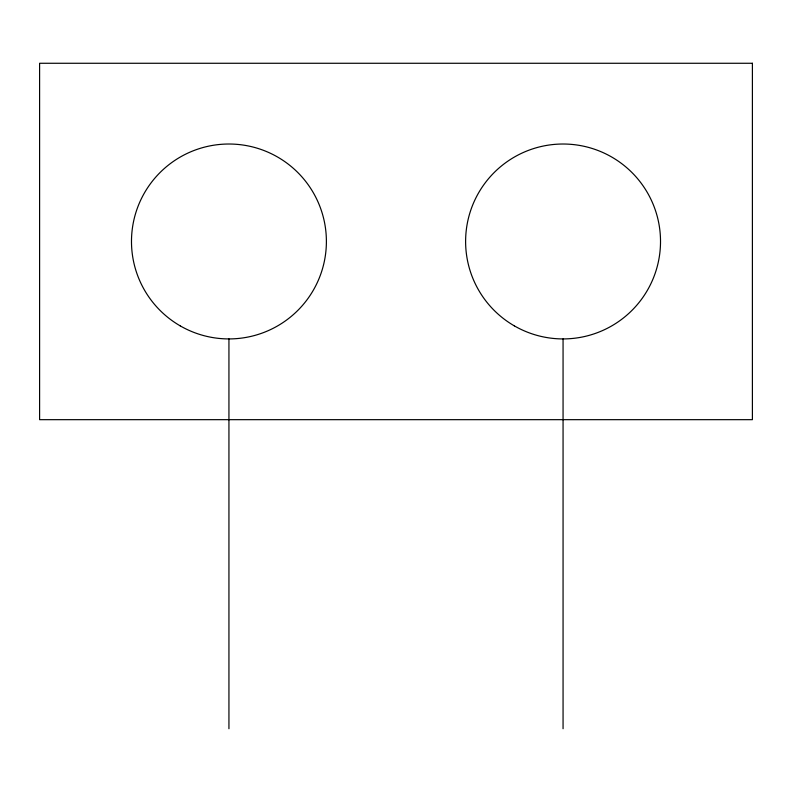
<?xml version="1.0" encoding="UTF-8"?>
<svg xmlns="http://www.w3.org/2000/svg" width="792" height="792" viewBox="0 0 792 792"><rect width="100%" height="100%" fill="white"/><g stroke="black" fill="none" stroke-linecap="round" stroke-linejoin="round"><path stroke-width="1.19" d="M563.062 338.917L563.062 728.729M228.938 338.917L228.938 728.729M752.4 63.271L39.6 63.271L39.6 419.671L752.4 419.671L752.4 63.271M180.21 325.868A97.456 97.456 0 0 0 326.393 241.471A97.456 97.456 0 0 0 180.21 157.073A97.456 97.456 0 0 0 180.21 325.868M514.335 325.868A97.456 97.456 0 0 0 660.518 241.471A97.456 97.456 0 0 0 514.335 157.073A97.456 97.456 0 0 0 514.335 325.868"/></g></svg>
